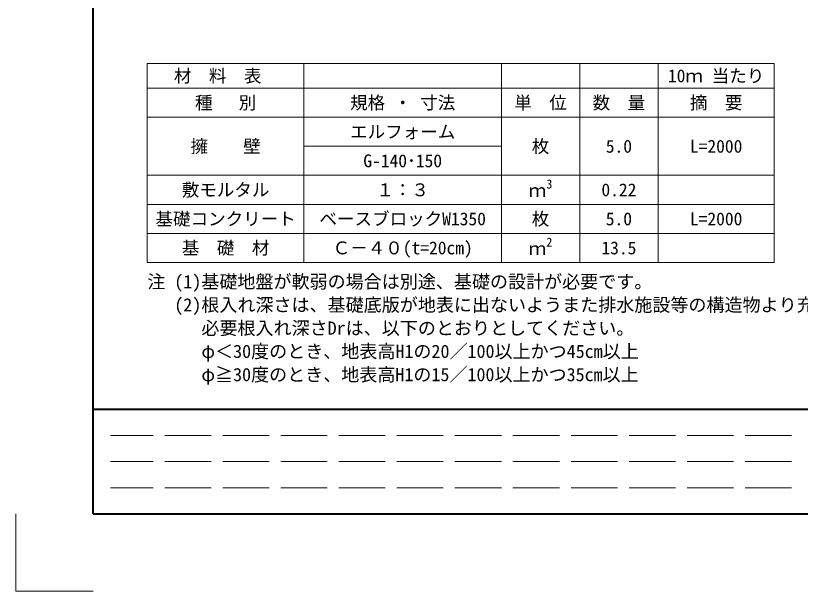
# Model space of a CAD drawing. Units: millimetres at full size, sheet at 1:40; details may follow other scales. Extents: x 221193 to 264773, y 874627 to 883926.
# Drawn here: x 230603 to 234658, y 874627 to 877600 of the extents above; entities that cross this region are included whole.
import ezdxf
from ezdxf.enums import TextEntityAlignment as Align

# ---------------------------------------------------------------- set-up
doc = ezdxf.new("R2010")
doc.units = ezdxf.units.MM
doc.header["$LTSCALE"] = 40
doc.linetypes.add('DASHED', pattern=[7.5, 6, -1.5])
for name, color, linetype, lineweight in [('0_2', 7, 'Continuous', 15), ('Defpoints_3', 8, 'Continuous', 0), ('図枠', 7, 'Continuous', 5), ('寸法線', 7, 'Continuous', 13)]:
    doc.layers.add(name, color=color, linetype=linetype, lineweight=lineweight)
doc.styles.add('ＭＳ ゴシック', font='')
doc.styles.get('ＭＳ ゴシック').set_extended_font_data('MS Gothic')

msp = doc.modelspace()

# ---------------------------------------------------------------- linework, layer by layer
at = {"layer": 'Defpoints_3'}
for p, q in [((231282.83, 877353.57), (234522.83, 877353.57)), ((231282.83, 877353.57), (231282.83, 877226.07)), ((232092.83, 877353.57), (232092.83, 877226.07)), ((233112.83, 877353.57), (233112.83, 877226.07)), ((233517.83, 877353.57), (233517.83, 877226.07)), ((233922.83, 877353.57), (233922.83, 877226.07)), ((234522.83, 877353.57), (234522.83, 877226.07)), ((232092.83, 876926.07), (233112.83, 876926.07))]:
    msp.add_line(p, q, dxfattribs=at)
at = {"layer": 'Defpoints_3', "color": 7, "lineweight": 13}
for p, q in [((230602.83, 875027.44), (230602.83, 874627.44)), ((230602.83, 874627.44), (231002.83, 874627.44))]:
    msp.add_line(p, q, dxfattribs=at)
at = {"layer": '図枠', "lineweight": 40}
for p, q in [((231002.83, 875027.44), (231002.83, 882227.44)), ((231002.83, 875567.44), (242082.83, 875567.44)), ((231002.83, 875027.44), (242082.83, 875027.44))]:
    msp.add_line(p, q, dxfattribs=at)
at = {"layer": '図枠', "linetype": 'DASHED', "lineweight": 9}
for p, q in [((234612.83, 875432.44), (231092.83, 875432.44)), ((234612.83, 875297.44), (231092.83, 875297.44)), ((234612.83, 875162.44), (231092.83, 875162.44))]:
    msp.add_line(p, q, dxfattribs=at)
at = {"layer": '寸法線'}
for p, q in [((231282.83, 877226.07), (234522.83, 877226.07)), ((231282.83, 877226.07), (231282.83, 876326.07)), ((232092.83, 877226.07), (232092.83, 876326.07)), ((233112.83, 877226.07), (233112.83, 876326.07)), ((233517.83, 877226.07), (233517.83, 876326.07)), ((233922.83, 877226.07), (233922.83, 876326.07)), ((234522.83, 877226.07), (234522.83, 876326.07)), ((231282.83, 877076.07), (234522.83, 877076.07)), ((231282.83, 876776.07), (234522.83, 876776.07)), ((231282.83, 876626.07), (234522.83, 876626.07)), ((231282.83, 876476.07), (234522.83, 876476.07)), ((231282.83, 876326.07), (234522.83, 876326.07))]:
    msp.add_line(p, q, dxfattribs=at)

# ---------------------------------------------------------------- texts
at = {"layer": '0_2', "style": 'ＭＳ ゴシック'}
for s, p in [('注 (1)基礎地盤が軟弱の場合は別途、基礎の設計が必要です。', (231282.83, 876261.06)), ('\u3000 (2)根入れ深さは、基礎底版が地表に出ないようまた排水施設等の構造物より充分な余裕をみて設定しなければなりません。', (231282.83, 876141.06)), ('\u3000\u3000\u3000必要根入れ深さDrは、以下のとおりとしてください。', (231282.83, 876021.06)), ('\u3000\u3000\u3000φ＜30度のとき、地表高H1の20／100以上かつ45cm以上', (231282.83, 875901.06)), ('\u3000\u3000\u3000φ≧30度のとき、地表高H1の15／100以上かつ35cm以上', (231282.83, 875781.06))]:
    msp.add_text(s, height=68.36, dxfattribs=at).set_placement(p, align=Align.TOP_LEFT)
at = {"layer": '寸法線', "style": 'ＭＳ ゴシック'}
msp.add_text('   材  料  表', height=66.46, dxfattribs=at).set_placement((231284.83, 877289.82), align=Align.MIDDLE_LEFT)
for s, p in [('10ｍ 当たり', (234222.83, 877289.82)), ('種   別', (231687.83, 877151.07)), ('規格 ・ 寸法', (232602.83, 877151.07)), ('単  位', (233315.33, 877151.07)), ('数  量', (233720.33, 877151.07)), ('摘  要', (234222.83, 877151.07)), ('エルフォーム', (232602.83, 877001.07)), ('擁\u3000\u3000壁', (231687.83, 876926.07)), ('枚', (233315.33, 876926.07)), ('5.0', (233720.33, 876926.07)), ('L=2000', (234222.83, 876926.07)), ('G-140･150', (232602.83, 876851.07)), ('敷モルタル', (231687.83, 876701.07)), ('１：３', (232602.83, 876701.07)), ('0.22', (233720.33, 876701.07)), ('基礎コンクリート', (231687.83, 876551.07)), ('ベースブロックW1350', (232602.83, 876551.07)), ('枚', (233315.33, 876551.07)), ('5.0', (233720.33, 876551.07)), ('L=2000', (234222.83, 876551.07)), ('基  礎  材', (231687.83, 876401.07)), ('Ｃ－４０(t=20cm)', (232602.83, 876401.07)), ('13.5', (233720.33, 876401.07))]:
    msp.add_text(s, height=66.46, dxfattribs=at).set_placement(p, align=Align.MIDDLE_CENTER)
for s, height, p in [('3', 46.52, (233344.8, 876693.85)), ('ｍ', 66.46, (233254.15, 876644.85)), ('2', 46.52, (233344.8, 876393.85)), ('ｍ', 66.46, (233254.15, 876344.85))]:
    msp.add_text(s, height=height, dxfattribs=at).set_placement(p, align=Align.BOTTOM_LEFT)

doc.saveas('drawing.dxf')
